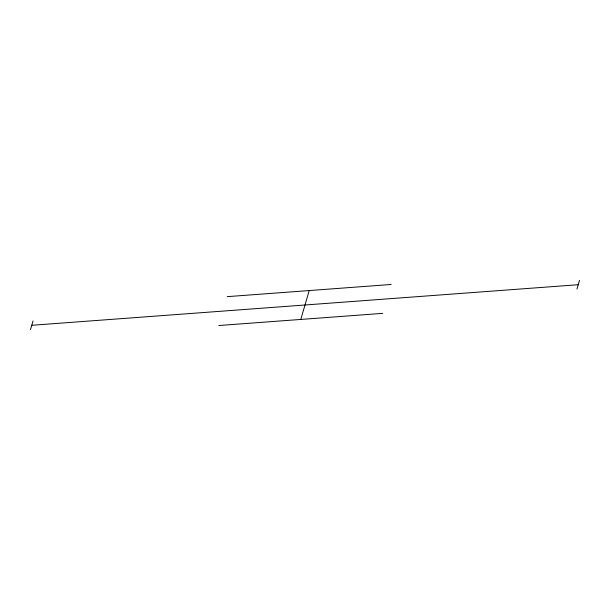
<?xml version="1.0" encoding="UTF-8"?>
<svg xmlns="http://www.w3.org/2000/svg" width="610" height="610" viewBox="0 0 610 610"><rect width="100%" height="100%" fill="white"/><g stroke="black" fill="none" stroke-linecap="round" stroke-linejoin="round"><path stroke-width="0.91" d="M30.5 329.621L33.032 320.952M300.776 319.442L309.224 290.558M576.968 289.048L579.5 280.379M227.256 296.643L391.193 284.473M31.766 325.29L578.234 284.71M218.807 325.526L382.744 313.357"/></g></svg>
